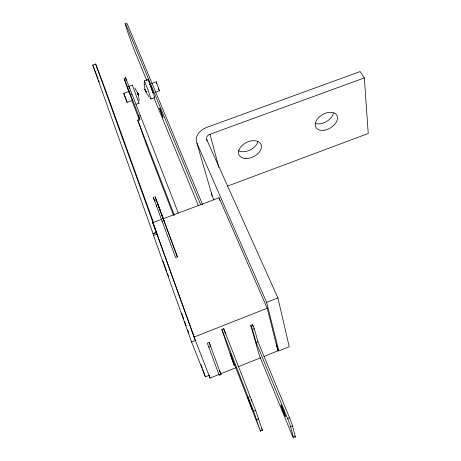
<?xml version="1.0" encoding="UTF-8"?>
<svg xmlns="http://www.w3.org/2000/svg" width="461" height="461" viewBox="0 0 461 461"><rect width="100%" height="100%" fill="white"/><g stroke="black" fill="none" stroke-linecap="round" stroke-linejoin="round"><path stroke-width="0.69" d="M144.247 82.144L144.247 84.691M137.816 93.6L137.562 92.753M145.526 90.512L145.549 90.8M150.661 98.383L150.995 98.948L148.148 90.195L144.379 80.871L148.016 79.592M137.776 93.497L137.499 92.598M145.567 90.615L145.624 91.007M151.623 83.429L156.181 81.81L156.556 82.525L159.471 90.805L155.541 92.217M135.943 104.324L138.963 103.143L132.324 85.152L132.393 85.544M293.432 437.431L295.322 436.648L292.522 425.935A6.483 0.334 68.8 0 0 289.554 417.822L257.981 341.785L254.293 328.739L252.611 324.7L250.749 325.437L259.462 355.748L291.876 434.521A6.368 0.305 68.8 0 0 293.432 437.431L290.586 426.73A6.489 0.323 68.9 0 0 287.618 418.623L256.16 342.511L252.426 329.477L250.749 325.437M290.586 426.73L292.522 425.935M287.618 418.623L289.554 417.822M260.373 430.891L262.349 430.078L256.178 411.915L223.735 328.693L221.845 329.442L232.033 359.62L234.269 365.406L230.229 353.426L260.511 431.45L254.155 412.739L221.845 329.442M253.556 411.183L255.578 410.353M256.668 419.619L258.684 418.79M156.481 232.338L153.052 233.629L153.501 235.462L191.574 341.981L205.404 376.85L208.989 375.415M161.442 219.396L152.758 222.651L194.081 337.066L210.032 378.089L219.355 374.344M220.692 373.808L236.009 367.659M238.009 366.858L260.655 357.771M263.986 356.434L277.971 350.821L267.201 308.23L219.056 197.781L163.177 218.745L177.404 256.927L175.612 257.613L153.259 197.302L154.251 199.976M276.277 344.966L278.83 350.902L289.22 346.73L277.92 297.933L206.695 139.545A5.209 3.821 -14.9 0 1 209.986 134.272L364.34 77.897L360.162 71.553L206.839 127.369A15.622 11.467 -14.9 0 0 196.922 143.117L212.181 195.867L213.881 199.826M209.213 342.442L221.021 374.586L219.229 375.306L207.329 343.186L209.213 342.442L210.689 346.401L208.798 347.145M256.16 342.511L257.981 341.785M191.574 341.981L195.401 340.472L156.654 232.938M252.426 329.477L254.293 328.739M278.83 350.902L266.631 302.376L277.92 297.933M194.081 337.066L267.201 308.23M153.052 233.629L156.014 232.811M153.501 235.462L156.988 234.148M227.648 186.065L368.235 133.506L364.34 77.897M154.631 201.013L156.406 200.356L155.052 196.634L177.404 256.927M173.52 215.345L147.082 146.494L137.753 120.154L140.058 119.324L125.801 82.554A19.31 0.294 69.8 0 0 128.78 92.016M128.682 86.443L132.301 85.147M129.034 91.445L123.784 93.306L125.259 97.432L127.109 102.33L132.365 100.469M151.001 98.948L154.614 97.663M153.156 233.888L92.765 65.041L95.663 64.033L105.696 90.431L153.571 222.709M137.735 93.393L138.093 94.2L137.47 92.528L138.116 94.275L137.626 92.932M145.641 90.823L145.434 90.494M137.701 93.289L138.139 94.344M149.249 97.133L147.071 94.05L145.399 90.391M159.437 90.829L159.229 90.471M145.676 90.926L145.33 90.195M134.843 87.953L138 93.94M138.963 103.241L138.767 102.855M137.666 93.185L138.162 94.407L137.447 92.465L137.966 93.842M145.716 91.024L145.296 90.102M137.626 93.087L138.191 94.511M145.751 91.122L145.267 90.016M132.14 100.383L128.89 91.52L129.109 92.212M137.591 92.989L138.796 97L139.13 100.746M145.78 91.215L145.238 89.935M149.865 84.472L149.669 84.121L149.744 84.611M137.557 92.897L138.531 95.75M145.814 91.307L145.215 89.855M262.309 430.292L262.482 430.637L262.349 430.078M149.94 84.651L149.687 84.363M145.843 91.393L145.192 89.786L145.659 91.105M137.528 92.805L137.931 93.744M145.866 91.474L145.152 89.665M137.776 93.329L138.219 94.597L137.424 92.413L138.219 94.614M137.47 92.644L138.214 94.609L137.407 92.367M196.922 143.117L266.631 302.376M145.912 91.612L144.8 88.379L144.241 84.622M123.784 93.306L127.121 102.336M277.407 349.501L277.971 350.821M158.849 89.613L159.057 90.097M145.768 91.376L145.117 89.526L145.947 91.722L145.129 89.578L145.699 91.197M150.027 84.841L150.234 85.325M137.39 92.396L137.891 93.641M128.867 86.835L129.034 87.233M139.85 115.371L140.035 115.82M202.586 204.661L128.429 26.703A18.354 0.697 70 0 0 126.556 23.05M200.639 204.621L127.034 27.182A18.359 0.668 70 0 0 126.959 29.711A18.359 0.668 70 0 0 135.822 53.851L146.8 80.485M137.39 92.327L138.191 94.568M153.934 97.795L198.391 205.652M145.146 89.555L145.941 91.797L145.117 89.515L145.797 91.457M137.741 93.226L138.139 94.442M137.856 93.537L137.355 92.269L138.116 94.384M261.56 428.471L261.998 429.554M137.995 94.084L137.366 92.281L138.029 94.165M158.342 88.362L158.607 89.031M129.247 87.757L129.501 88.403M137.372 92.298L137.96 93.992M150.47 85.913L150.735 86.587M178.326 213.057L127.282 82.029A19.304 0.323 69.8 0 0 126.216 80.277M145.924 91.756L145.18 89.624M139.527 120.373L135.148 109.05A19.31 0.294 69.8 0 1 132.169 101.201M145.906 91.716L145.198 89.676M250.997 399.56L251.579 401.07M137.753 120.154L174.367 215.304M152.758 222.651L156.579 232.586L95.663 64.033M92.765 65.041L98.084 78.894M98.591 80.214L99.346 82.191M145.883 91.658L145.25 89.797M145.855 91.601L145.278 89.866M139.602 119.14L138.277 115.769L139.476 119.215M151.018 87.319L151.306 88.097M151.001 87.285L151.433 88.443M159.033 207.341L157.921 204.373L160.647 211.795M159.725 209.19L160.497 211.276M161.442 213.939L164.024 220.854L162.802 217.5M219.586 370.73L221.021 374.586M156.682 206.534L156.158 205.128M162.042 221.009L162.237 221.528M145.365 90.293L145.734 91.29M131.667 94.113L131.875 94.672M167.36 273.166L168.53 276.335M187.587 329.69L188.82 333.032M156.406 200.356L163.056 218.451M165.539 268.193L166.663 271.281M186.117 325.697L184.515 321.271M209.052 375.381L210.032 378.089M164.139 264.326L165.309 267.576M201.054 364.72L202.264 368.091M202.742 369.44L205.404 376.85M182.585 315.854L183.645 318.845M162.773 260.477L163.909 263.675M151.876 89.67L152.142 90.419M145.169 89.722L145.584 90.903M151.859 89.613L152.239 90.713M181.663 313.186L182.354 315.186M223.735 328.693L225.533 334.064M152.378 91.117L152.585 91.739M156.521 83.251L156.723 83.873M249.632 396.374L249.793 396.909M252.611 324.7L253.198 326.768M156.36 82.726L156.152 81.839M219.056 197.781L219.828 200.541M206.695 139.545L207.075 140.916M144.547 81.747L144.362 80.917M209.986 134.272L218.894 167.343M152.798 92.425L152.931 92.915M145.313 89.947L145.953 91.825L145.342 90.028M152.873 92.678L152.943 92.966M145.376 90.12L145.976 91.854L145.417 90.212M137.851 93.704L137.925 93.9M137.822 93.427L137.891 93.802M145.451 90.31L145.976 91.854L145.492 90.408M148.062 80.116A9.623 0.375 69.9 0 1 151.715 88.656A9.623 0.375 69.9 0 1 154.268 97.11M148.344 81.119A9.623 0.375 69.9 0 1 148.177 80.56M295.322 436.648A6.368 0.317 68.8 0 1 294.769 436.1M212.181 195.867A14.573 11.277 -15.2 0 1 211.484 193.003M257.901 141.515A12.113 7.964 -26.1 0 1 249.902 150.119A12.113 7.964 -26.1 0 1 238.331 150.724M333.482 113.112A12.015 7.756 -30.4 0 1 315.56 123.473M159.679 108.26L162.946 117.307L159.679 108.26M247.799 397.324L247.661 397.042L252.23 409.23L247.799 397.324M281.631 407.363A6.31 0.305 68.9 0 0 285.405 416.537A6.31 0.305 68.9 0 0 282.472 408.083A6.31 0.305 68.9 0 0 281.631 407.363M324.337 130.209A12.095 7.733 -30.4 0 0 336.893 115.348A12.095 7.733 -30.4 0 0 317.911 118.442A12.095 7.733 -30.4 0 0 324.337 130.209M245.696 158.498A12.199 7.941 -26.1 0 0 261.341 145.463A12.199 7.941 -26.1 0 0 242.849 144.789A12.199 7.941 -26.1 0 0 245.696 158.498"/></g></svg>
